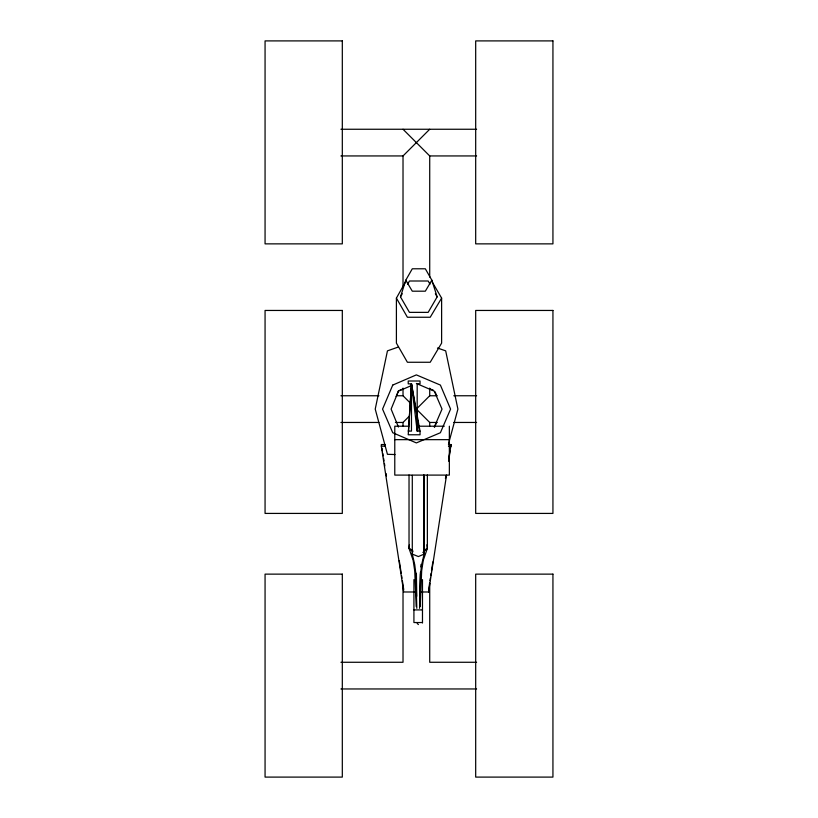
<?xml version="1.0" encoding="UTF-8"?>
<svg xmlns="http://www.w3.org/2000/svg" width="818" height="818" viewBox="0 0 818 818"><rect width="100%" height="100%" fill="white"/><g stroke="black" fill="none" stroke-linecap="round" stroke-linejoin="round"><path stroke-width="1.23" d="M419.593 606.332L420.442 572.027M419.593 608.316L420.442 574.471L421.659 564.696L424.102 554.113L424.102 475.37M420.196 606.486L421.659 570.811L423.284 560.218L427.364 548.408L427.364 474.982M408.458 431.096L411.474 383.857L408.223 383.857L408.223 381.004L420.033 381.004L420.033 383.857L417.18 383.857L417.18 431.096L420.033 431.096L420.033 434.767L408.223 434.767L411.474 383.857L420.033 431.096M420.841 566.935L421.045 564.389M416.198 606.486L414.736 570.811L413.11 560.218L409.031 548.408L409.44 544.737M421.127 591.987L428.581 591.987L446.546 475.084M448.673 461.26L450.984 444.542L448.448 444.542M429.562 583.254L428.581 591.987M429.951 580.739L430.34 578.224M430.728 575.708L431.117 573.203M431.505 570.688L432.865 561.884M445.432 478.54L445.851 476.025M448.724 458.397L449.961 450.841M450.37 448.315L450.984 444.542M448.663 443.325L457.906 409.102L445.687 350.861L437.477 348.008M400.483 296.883L405.779 280.185L412.292 268.785L425.329 268.785L431.843 280.185L437.139 296.883L428.172 312.364L409.44 312.364L400.483 296.883L402.272 293.713M396.147 396.505L398.448 390.779M434.695 427.027L436.526 422.548M434.286 427.027L442.027 409.102L434.286 391.188L416.362 383.448M431.485 280.727L441.618 298.11L441.618 343.12L430.217 362.262L407.405 362.262L396.403 343.12L396.403 298.11L406.178 280.727M407.65 284.183L409.44 281.003L428.172 281.003L429.971 284.183M431.843 280.185L425.329 291.188L412.292 291.188L405.779 280.185M441.618 298.11L430.217 317.251L407.405 317.251L396.403 298.11M403.018 287.271L403.018 155.941L429.716 129.254M395.411 422.456L403.018 422.456L409.245 416.229M429.716 388.1L429.716 395.759L416.362 409.102L429.716 422.456L437.313 422.456M422.886 552.477L427.364 548.408L426.955 544.737M412.292 475.37L412.292 554.113L418.397 556.557L424.102 554.113L423.693 550.442L427.364 548.408M411.883 385.38L398.448 391.188L391.116 409.102L398.448 427.027M399.562 390.319L402.926 388.949M398.294 347.047L387.446 350.861L375.227 409.102L387.446 454.317L394.992 454.532M340.932 129.254L476.597 129.254M340.932 155.941L403.018 155.941M403.018 129.254L429.716 155.941L476.597 155.941M340.932 395.759L378.939 395.759M396.679 395.759L403.018 395.759L410.135 402.875M429.716 395.759L437.313 395.759M453.786 395.759L476.597 395.759M340.932 422.456L378.939 422.456M453.786 422.456L476.597 422.456M408.744 426.209L394.777 426.209L394.777 475.094L449.358 475.094L449.358 426.209M418.898 426.209L444.276 426.209M408.223 431.096L411.474 431.096L411.474 383.857L419.419 431.096M394.777 439.655L449.358 439.655M385.135 444.542L381.331 444.542L381.331 446.168L403.734 591.987L414.92 591.987M381.331 446.168L385.135 446.168M448.448 446.168L450.984 446.168M413.918 609.911L422.477 609.911M422.477 622.539L413.918 622.539L413.918 579.625M340.932 662.273L403.018 662.273L403.018 585.729M476.597 662.273L429.716 662.273L429.716 583.183M340.932 688.96L476.597 688.96M430.115 388.949L433.55 390.319M409.031 474.982L409.031 548.408L412.701 550.442L412.292 554.113L414.736 564.696L415.953 574.471L416.802 608.316M409.031 548.408L412.783 551.669M417.18 623.347L418.397 624.574M435.35 293.713L437.139 296.883M435.156 391.924L436.526 395.36M381.955 448.315L382.364 450.841M382.773 453.356L383.182 455.871M383.601 458.397L384.01 460.912M384.419 463.428L384.828 465.953M386.065 473.51L386.474 476.025M399.256 560.627L401.209 573.203M401.597 575.708L401.986 578.224M402.374 580.739L403.734 589.543M411.474 383.857L417.18 431.096M416.382 573.306L416.761 596.24M429.716 155.941L429.716 277.067M429.716 422.456L429.716 426.28M423.693 474.532L423.693 550.442M422.477 579.625L422.477 622.948M403.018 388.1L403.018 395.759M403.018 422.456L403.018 426.28M392.742 385.074L382.558 409.102L392.742 432.732L416.362 442.916L440.391 432.732L450.575 409.102L440.391 385.074L416.362 374.889L392.742 385.074M342.313 40.9L265.063 40.9L265.063 243.866L342.313 243.866L342.313 40.9M552.937 40.9L475.687 40.9L475.687 243.866L552.937 243.866L552.937 40.9M342.313 310.451L265.063 310.451L265.063 513.418L342.313 513.418L342.313 310.451M552.937 310.451L475.687 310.451L475.687 513.418L552.937 513.418L552.937 310.451M342.313 574.134L265.063 574.134L265.063 777.1L342.313 777.1L342.313 574.134M552.937 574.134L475.687 574.134L475.687 777.1L552.937 777.1L552.937 574.134"/></g></svg>
